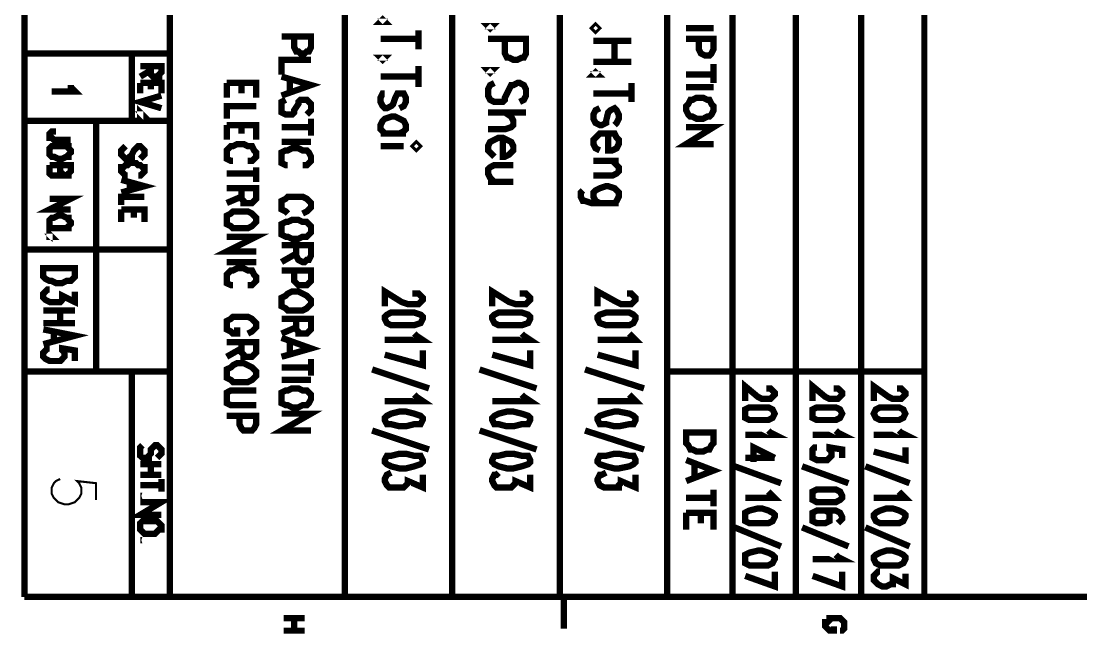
# Model space of a CAD drawing. Extents: x 0.7 to 7.6, y 0.2 to 11.5.
# Drawn here: x 0.685 to 2.361, y 0.218 to 1.188 of the extents above; entities that cross this region are included whole.
import ezdxf

# ---------------------------------------------------------------- set-up
doc = ezdxf.new("R2010")
doc.units = 0
doc.layers.get('0').update_dxf_attribs({"linetype": 'CONTINUOUS'})

msp = doc.modelspace()

# ---------------------------------------------------------------- linework, layer by layer
at = {"color": 0}
for points, const_width in [([(0.689996, 0.276693), (0.689996, 11.1467)], 0.009999), ([(1.19667, 0.276693), (1.19667, 11.1467)], 0.009999), ([(0.919976, 1.84668), (0.919976, 0.276693)], 0.009999), ([(1.70665, 0.276693), (1.70665, 1.84668), (1.19667, 1.84668)], 0.009999), ([(1.36664, 0.276693), (1.36664, 1.84668)], 0.009999), ([(1.53668, 0.276693), (1.53668, 1.84668)], 0.009999), ([(1.81, 0.276693), (1.81, 1.84668)], 0.009999), ([(1.91, 0.276693), (1.91, 1.84668)], 0.009999), ([(2.01335, 0.276693), (2.01335, 1.84668)], 0.009999), ([(2.11333, 0.276693), (2.11333, 1.84668)], 0.009999), ([(1.31331, 1.17334), (1.31331, 1.14334)], 0.009999), ([(1.73665, 1.17665), (1.78, 1.17665)], 0.009999), ([(1.09668, 1.16336), (1.14334, 1.16336), (1.14334, 1.14665), (1.13997, 1.13997), (1.13666, 1.13997), (1.13336, 1.13666), (1.12668, 1.13666), (1.12332, 1.13997), (1.12001, 1.13997), (1.11664, 1.14665), (1.11664, 1.16336)], 0.009999), ([(1.31331, 1.15999), (1.25331, 1.15999)], 0.009999), ([(1.42333, 1.15999), (1.48335, 1.15999), (1.48335, 1.13666), (1.47999, 1.12999), (1.47667, 1.12999), (1.47, 1.12668), (1.46332, 1.12668), (1.45665, 1.12999), (1.45335, 1.12999), (1.44997, 1.13666), (1.44997, 1.15999)], 0.009999), ([(1.65001, 1.15668), (1.59, 1.15668)], 0.009999), ([(1.62332, 1.15668), (1.62332, 1.12332)], 0.009999), ([(1.73665, 1.15999), (1.78, 1.15999), (1.78, 1.14334), (1.77669, 1.13666), (1.77333, 1.13336), (1.76665, 1.13336), (1.75999, 1.13666), (1.75667, 1.14334), (1.75667, 1.15999)], 0.009999), ([(0.919976, 1.13666), (0.689996, 1.13666)], 0.009999), ([(0.860026, 1.13666), (0.860026, 1.03)], 0.009999), ([(1.14334, 1.12668), (1.09668, 1.12668), (1.09668, 1.10335)], 0.009999), ([(1.65001, 1.12332), (1.59, 1.12332)], 0.009999), ([(1.78, 1.12001), (1.78, 1.09001)], 0.009999), ([(0.873318, 1.11664), (0.906685, 1.11664), (0.906685, 1.10666), (0.903321, 1.10335), (0.903321, 1.09999), (0.900011, 1.09999), (0.896647, 1.09999), (0.893337, 1.09999), (0.889974, 1.10335), (0.889974, 1.10666), (0.889974, 1.11664)], 0.009999), ([(0.889974, 1.11003), (0.873318, 1.09999)], 0.009999), ([(1.31331, 1.11664), (1.31331, 1.08333)], 0.009999), ([(1.78, 1.10335), (1.73665, 1.10335)], 0.009999), ([(0.763346, 1.08664), (0.763346, 1.08333), (0.770019, 1.07666), (0.733344, 1.07666)], 0.009999), ([(0.873318, 1.09001), (0.906685, 1.09001), (0.906685, 1.07335)], 0.009999), ([(0.873318, 1.09001), (0.873318, 1.07335)], 0.009999), ([(0.889974, 1.09001), (0.889974, 1.08002)], 0.009999), ([(1.00998, 1.09001), (1.05664, 1.09001), (1.05664, 1.06668)], 0.009999), ([(1.00998, 1.09001), (1.00998, 1.06668)], 0.009999), ([(1.03331, 1.09001), (1.03331, 1.07335)], 0.009999), ([(1.09668, 1.09999), (1.14334, 1.08664), (1.09668, 1.06999)], 0.009999), ([(1.11003, 1.09332), (1.11003, 1.07666)], 0.009999), ([(1.31331, 1.09999), (1.25331, 1.09999)], 0.009999), ([(1.47331, 1.06), (1.47999, 1.06331), (1.48335, 1.06999), (1.48335, 1.08002), (1.47999, 1.08664), (1.47331, 1.09001), (1.47, 1.09001), (1.46332, 1.08664), (1.46001, 1.08664), (1.45665, 1.08002), (1.44997, 1.06668), (1.44997, 1.06331), (1.44667, 1.06), (1.44, 1.06), (1.43332, 1.06), (1.42665, 1.06331), (1.42333, 1.06999), (1.42333, 1.08002), (1.42665, 1.08664), (1.43332, 1.09001)], 0.009999), ([(1.65001, 1.09001), (1.65001, 1.06)], 0.009999), ([(0.906685, 1.06999), (0.873318, 1.06), (0.906685, 1.05002)], 0.009999), ([(1.28331, 1.05002), (1.28998, 1.05333), (1.29335, 1.06), (1.29335, 1.06668), (1.28998, 1.07335), (1.28331, 1.07335), (1.28, 1.07335), (1.27669, 1.06668), (1.27333, 1.05664), (1.27002, 1.05333), (1.26335, 1.05002), (1.25998, 1.05002), (1.25667, 1.05333), (1.25331, 1.06), (1.25331, 1.06668), (1.25667, 1.07335), (1.25998, 1.07335)], 0.009999), ([(1.65001, 1.07335), (1.59, 1.07335)], 0.009999), ([(1.73665, 1.08333), (1.78, 1.08333)], 0.009999), ([(1.05664, 1.05333), (1.00998, 1.05333), (1.00998, 1.03331)], 0.009999), ([(1.13666, 1.03998), (1.13997, 1.04335), (1.14334, 1.04666), (1.14334, 1.05664), (1.13997, 1.06), (1.13666, 1.06331), (1.12999, 1.06331), (1.12668, 1.06331), (1.12332, 1.06), (1.12332, 1.05664), (1.11664, 1.04666), (1.11664, 1.04335), (1.11334, 1.03998), (1.11003, 1.03998), (1.10335, 1.03998), (1.09668, 1.04335), (1.09668, 1.04666), (1.09668, 1.05664), (1.09668, 1.06), (1.10335, 1.06331)], 0.009999), ([(1.62332, 1.02333), (1.62668, 1.02669), (1.62999, 1.03331), (1.62999, 1.03998), (1.62668, 1.04666), (1.62332, 1.05002), (1.61664, 1.04666), (1.61333, 1.04335), (1.61003, 1.03), (1.61003, 1.02669), (1.60335, 1.02333), (1.59999, 1.02333), (1.59332, 1.02669), (1.59, 1.03331), (1.59, 1.03998), (1.59332, 1.04666), (1.59999, 1.05002)], 0.009999), ([(1.28331, 1.00998), (1.28998, 1.01335), (1.29335, 1.01666), (1.29335, 1.02333), (1.28998, 1.03), (1.28331, 1.03331), (1.27669, 1.03668), (1.27002, 1.03668), (1.25998, 1.03331), (1.25667, 1.03), (1.25331, 1.02333), (1.25331, 1.01666), (1.25667, 1.01335), (1.25998, 1.00998)], 0.009999), ([(1.48335, 1.04335), (1.42333, 1.04335)], 0.009999), ([(1.44997, 1.04335), (1.46001, 1.03668), (1.46332, 1.03), (1.46332, 1.02333), (1.46001, 1.02002), (1.44997, 1.01666), (1.42333, 1.01666)], 0.009999), ([(0.919976, 1.03), (0.689996, 1.03)], 0.009999), ([(0.803331, 1.03), (0.803331, 0.633356)], 0.009999), ([(1.00998, 1.02333), (1.05664, 1.02333), (1.05664, 1)], 0.009999), ([(1.00998, 1.02333), (1.00998, 1)], 0.009999), ([(1.03331, 1.02333), (1.03331, 1.00998)], 0.009999), ([(1.14334, 1.02002), (1.09668, 1.02002)], 0.009999), ([(1.14334, 1.03331), (1.14334, 1.00667)], 0.009999), ([(1.73665, 1.02002), (1.78, 1.02002), (1.73665, 0.993326), (1.78, 0.993326)], 0.009999), ([(0.763346, 1), (0.736654, 1), (0.733344, 1.00331), (0.729981, 1.00331), (0.729981, 1.00667), (0.729981, 1.00998), (0.733344, 1.01335), (0.736654, 1.01335), (0.740018, 1.01335)], 0.009999), ([(1.29335, 1.00998), (1.25331, 1.00998)], 0.009999), ([(1.44667, 1.00331), (1.44667, 0.973307), (1.44997, 0.973307), (1.45665, 0.976671), (1.46001, 0.979981), (1.46332, 0.983344), (1.46332, 0.990018), (1.46001, 0.99669), (1.45335, 1), (1.44667, 1.00331), (1.44, 1.00331), (1.43332, 1), (1.42665, 0.99669), (1.42333, 0.990018), (1.42333, 0.983344), (1.42665, 0.979981), (1.43332, 0.973307)], 0.009999), ([(1.61333, 1.00998), (1.61333, 0.983344), (1.62001, 0.983344), (1.62668, 0.986654), (1.62999, 0.993326), (1.62999, 1), (1.62668, 1.00331), (1.62332, 1.00998), (1.61333, 1.00998), (1.61003, 1.00998), (1.59999, 1.00998), (1.59332, 1.00331), (1.59, 1), (1.59, 0.993326), (1.59332, 0.986654), (1.59999, 0.983344)], 0.009999), ([(0.873318, 0.969997), (0.876682, 0.973307), (0.879992, 0.976671), (0.879992, 0.983344), (0.876682, 0.986654), (0.873318, 0.990018), (0.870008, 0.990018), (0.866644, 0.986654), (0.863336, 0.983344), (0.860026, 0.976671), (0.860026, 0.973307), (0.856662, 0.973307), (0.853353, 0.969997), (0.849989, 0.969997), (0.846679, 0.973307), (0.843317, 0.976671), (0.843317, 0.983344), (0.846679, 0.986654), (0.849989, 0.990018)], 0.009999), ([(1.04335, 0.966689), (1.05002, 0.966689), (1.05333, 0.969997), (1.05664, 0.973307), (1.05664, 0.979981), (1.05333, 0.983344), (1.05002, 0.990018), (1.04335, 0.990018), (1.03668, 0.993326), (1.02669, 0.993326), (1.02002, 0.990018), (1.01666, 0.990018), (1.00998, 0.983344), (1.00998, 0.979981), (1.00998, 0.973307), (1.00998, 0.969997), (1.01666, 0.966689), (1.02002, 0.966689)], 0.009999), ([(1.14334, 0.99669), (1.09668, 0.99669)], 0.009999), ([(1.12999, 0.960015), (1.13666, 0.960015), (1.13997, 0.963325), (1.14334, 0.966689), (1.14334, 0.973307), (1.13997, 0.979981), (1.13666, 0.983344), (1.12999, 0.983344), (1.12332, 0.986654), (1.11334, 0.986654), (1.10666, 0.983344), (1.10335, 0.983344), (1.09668, 0.979981), (1.09668, 0.973307), (1.09668, 0.966689), (1.09668, 0.963325), (1.10335, 0.960015), (1.10666, 0.960015)], 0.009999), ([(1.28998, 0.990018), (1.25331, 0.990018)], 0.009999), ([(0.729981, 0.960015), (0.763346, 0.960015), (0.763346, 0.949978), (0.759983, 0.946669), (0.759983, 0.94336), (0.756674, 0.94336), (0.75331, 0.94336), (0.75, 0.94336), (0.75, 0.946669), (0.74669, 0.949978), (0.74669, 0.960015)], 0.009999), ([(0.74669, 0.949978), (0.74669, 0.946669), (0.743326, 0.94336), (0.740018, 0.94336), (0.736654, 0.94336), (0.733344, 0.94336), (0.729981, 0.946669), (0.729981, 0.949978), (0.729981, 0.960015)], 0.009999), ([(0.870008, 0.94336), (0.873318, 0.94336), (0.876682, 0.946669), (0.879992, 0.949978), (0.879992, 0.956651), (0.876682, 0.956651), (0.873318, 0.960015), (0.870008, 0.960015), (0.866644, 0.963325), (0.856662, 0.963325), (0.853353, 0.960015), (0.849989, 0.960015), (0.846679, 0.956651), (0.843317, 0.956651), (0.843317, 0.949978), (0.846679, 0.946669), (0.849989, 0.94336), (0.853353, 0.94336)], 0.009999), ([(1.05664, 0.956651), (1.05664, 0.933322)], 0.009999), ([(1.46332, 0.960015), (1.43332, 0.960015), (1.42665, 0.956651), (1.42333, 0.953342), (1.42333, 0.946669), (1.42665, 0.939996), (1.43332, 0.933322)], 0.009999), ([(1.62999, 0.966689), (1.59, 0.966689)], 0.009999), ([(1.62001, 0.966689), (1.62668, 0.960015), (1.62999, 0.956651), (1.62999, 0.949978), (1.62668, 0.946669), (1.62001, 0.94336), (1.59, 0.94336)], 0.009999), ([(0.843317, 0.936686), (0.879992, 0.92665), (0.843317, 0.916667)], 0.009999), ([(1.05664, 0.946669), (1.00998, 0.946669)], 0.009999), ([(0.856662, 0.933322), (0.856662, 0.919976)], 0.009999), ([(1.00998, 0.92334), (1.05664, 0.92334), (1.05664, 0.906685), (1.05333, 0.903321), (1.05002, 0.900011), (1.04666, 0.900011), (1.04335, 0.900011), (1.03668, 0.900011), (1.03668, 0.903321), (1.03331, 0.906685), (1.03331, 0.92334)], 0.009999), ([(1.46332, 0.933322), (1.42333, 0.933322)], 0.009999), ([(1.62999, 0.900011), (1.58664, 0.900011), (1.57667, 0.903321), (1.57335, 0.903321), (1.56999, 0.909993), (1.56999, 0.916667), (1.57335, 0.919976)], 0.009999), ([(1.62332, 0.900011), (1.62668, 0.903321), (1.62999, 0.909993), (1.62999, 0.916667), (1.62668, 0.919976), (1.62332, 0.92334), (1.61333, 0.92665), (1.61003, 0.92665), (1.59999, 0.92334), (1.59332, 0.919976), (1.59, 0.916667), (1.59, 0.909993), (1.59332, 0.903321), (1.59999, 0.900011)], 0.009999), ([(0.729981, 0.906685), (0.763346, 0.906685), (0.729981, 0.889974), (0.763346, 0.889974)], 0.009999), ([(0.879992, 0.909993), (0.843317, 0.909993), (0.843317, 0.896647)], 0.009999), ([(1.03331, 0.909993), (1.00998, 0.900011)], 0.009999), ([(1.12999, 0.883356), (1.13666, 0.886664), (1.13997, 0.889974), (1.14334, 0.893337), (1.14334, 0.900011), (1.13997, 0.903321), (1.13666, 0.906685), (1.12999, 0.909993), (1.12332, 0.909993), (1.11334, 0.909993), (1.10666, 0.909993), (1.10335, 0.906685), (1.09668, 0.903321), (1.09668, 0.900011), (1.09668, 0.893337), (1.09668, 0.889974), (1.10335, 0.886664), (1.10666, 0.883356)], 0.009999), ([(0.843317, 0.889974), (0.879992, 0.889974), (0.879992, 0.870008)], 0.009999), ([(0.843317, 0.889974), (0.843317, 0.870008)], 0.009999), ([(0.863336, 0.889974), (0.863336, 0.876682)], 0.009999), ([(1.00998, 0.846679), (1.05664, 0.846679), (1.00998, 0.823351), (1.05664, 0.823351)], 0.009999), ([(1.09668, 0.833333), (1.14334, 0.833333), (1.14334, 0.816678), (1.13997, 0.810004), (1.13666, 0.810004), (1.13336, 0.80664), (1.12999, 0.80664), (1.12332, 0.810004), (1.12001, 0.816678), (1.12001, 0.833333)], 0.009999), ([(0.689996, 0.82666), (0.919976, 0.82666)], 0.009999), ([(0.919976, 0.82666), (0.919976, 0.276693)], 0.009999), ([(1.12001, 0.819988), (1.09668, 0.80664)], 0.009999), ([(1.05664, 0.80664), (1.00998, 0.80664)], 0.009999), ([(1.04335, 0.770019), (1.05002, 0.770019), (1.05333, 0.773329), (1.05664, 0.776693), (1.05664, 0.783311), (1.05333, 0.786675), (1.05002, 0.793349), (1.04335, 0.793349), (1.03668, 0.796658), (1.02669, 0.796658), (1.02002, 0.793349), (1.01666, 0.793349), (1.00998, 0.786675), (1.00998, 0.783311), (1.00998, 0.776693), (1.00998, 0.773329), (1.01666, 0.770019), (1.02002, 0.770019)], 0.009999), ([(1.09668, 0.793349), (1.14334, 0.793349), (1.14334, 0.776693), (1.13997, 0.773329), (1.13666, 0.770019), (1.13336, 0.770019), (1.12668, 0.770019), (1.12332, 0.770019), (1.12001, 0.773329), (1.11664, 0.776693), (1.11664, 0.793349)], 0.009999), ([(0.770019, 0.759983), (0.770019, 0.743326), (0.75, 0.75331), (0.75, 0.75), (0.75, 0.74669), (0.74669, 0.743326), (0.740018, 0.743326), (0.736654, 0.743326), (0.729981, 0.743326), (0.723307, 0.74669), (0.719997, 0.75), (0.719997, 0.756674), (0.723307, 0.759983), (0.726671, 0.763346), (0.729981, 0.763346)], 0.009999), ([(1.30333, 0.756674), (1.30664, 0.756674), (1.31331, 0.756674), (1.31668, 0.75331), (1.31999, 0.75), (1.31999, 0.74669), (1.31668, 0.743326), (1.31331, 0.740018), (1.30664, 0.740018), (1.30333, 0.740018), (1.29666, 0.740018), (1.28668, 0.743326), (1.25998, 0.759983), (1.25998, 0.736654)], 0.009999), ([(1.47331, 0.756674), (1.47667, 0.756674), (1.48335, 0.756674), (1.48665, 0.75331), (1.49001, 0.75), (1.49001, 0.74669), (1.48665, 0.743326), (1.48335, 0.740018), (1.47667, 0.740018), (1.47331, 0.740018), (1.46669, 0.740018), (1.45665, 0.743326), (1.43001, 0.759983), (1.43001, 0.736654)], 0.009999), ([(1.64333, 0.756674), (1.64665, 0.756674), (1.65001, 0.756674), (1.65332, 0.75331), (1.65668, 0.75), (1.65668, 0.74669), (1.65332, 0.743326), (1.65001, 0.740018), (1.64665, 0.740018), (1.63997, 0.740018), (1.63336, 0.740018), (1.62668, 0.743326), (1.59668, 0.759983), (1.59668, 0.736654)], 0.009999), ([(0.770019, 0.729981), (0.719997, 0.729981)], 0.009999), ([(0.74669, 0.729981), (0.74669, 0.710015)], 0.009999), ([(1.04335, 0.69336), (1.05002, 0.696669), (1.05333, 0.699978), (1.05664, 0.703342), (1.05664, 0.710015), (1.05333, 0.713325), (1.05002, 0.716689), (1.04335, 0.719997), (1.03668, 0.719997), (1.02669, 0.719997), (1.02002, 0.719997), (1.01666, 0.716689), (1.00998, 0.713325), (1.00998, 0.710015), (1.00998, 0.703342), (1.00998, 0.699978), (1.01666, 0.696669), (1.02002, 0.69336), (1.02669, 0.69336), (1.02669, 0.703342)], 0.009999), ([(1.09668, 0.716689), (1.14334, 0.716689), (1.14334, 0.699978), (1.13997, 0.696669), (1.13666, 0.69336), (1.13336, 0.69336), (1.12999, 0.69336), (1.12332, 0.69336), (1.12332, 0.696669), (1.12001, 0.699978), (1.12001, 0.716689)], 0.009999), ([(0.770019, 0.710015), (0.719997, 0.710015)], 0.009999), ([(0.719997, 0.699978), (0.770019, 0.689996), (0.719997, 0.67665)], 0.009999), ([(1.12001, 0.703342), (1.09668, 0.69336)], 0.009999), ([(0.736654, 0.696669), (0.736654, 0.680012)], 0.009999), ([(1.09668, 0.686686), (1.14334, 0.669976), (1.09668, 0.656685)], 0.009999), ([(1.30664, 0.69336), (1.31, 0.689996), (1.31999, 0.683322), (1.25998, 0.683322)], 0.009999), ([(1.47667, 0.69336), (1.47999, 0.689996), (1.49001, 0.683322), (1.43001, 0.683322)], 0.009999), ([(1.64665, 0.69336), (1.65001, 0.689996), (1.65668, 0.683322), (1.59668, 0.683322)], 0.009999), ([(0.770019, 0.650011), (0.770019, 0.666667), (0.75, 0.669976), (0.75, 0.666667), (0.75331, 0.663357), (0.75331, 0.656685), (0.75, 0.653321), (0.74669, 0.650011), (0.740018, 0.650011), (0.736654, 0.650011), (0.729981, 0.650011), (0.723307, 0.653321), (0.719997, 0.656685), (0.719997, 0.663357), (0.723307, 0.666667), (0.726671, 0.669976), (0.729981, 0.669976)], 0.009999), ([(1.00998, 0.680012), (1.05664, 0.680012), (1.05664, 0.663357), (1.05333, 0.659993), (1.05002, 0.656685), (1.04666, 0.656685), (1.04335, 0.656685), (1.03668, 0.656685), (1.03668, 0.659993), (1.03331, 0.663357), (1.03331, 0.680012)], 0.009999), ([(1.03331, 0.669976), (1.00998, 0.656685)], 0.009999), ([(1.11003, 0.680012), (1.11003, 0.663357)], 0.009999), ([(1.25998, 0.659993), (1.31999, 0.643338), (1.31999, 0.666667)], 0.009999), ([(1.43001, 0.659993), (1.49001, 0.643338), (1.49001, 0.666667)], 0.009999), ([(1.59668, 0.659993), (1.65668, 0.643338), (1.65668, 0.666667)], 0.009999), ([(1.14334, 0.653321), (1.14334, 0.626682)], 0.009999), ([(0.689996, 0.633356), (0.919976, 0.633356)], 0.009999), ([(0.860026, 0.633356), (0.860026, 0.276693)], 0.009999), ([(1.14334, 0.639974), (1.09668, 0.639974)], 0.009999), ([(1.33002, 0.606662), (1.24002, 0.636664)], 0.009999), ([(1.5, 0.606662), (1.41, 0.636664)], 0.009999), ([(1.66997, 0.606662), (1.57667, 0.636664)], 0.009999), ([(1.70665, 0.633356), (2.11333, 0.633356)], 0.009999), ([(1.14334, 0.620008), (1.09668, 0.620008)], 0.009999), ([(1.86333, 0.606662), (1.86664, 0.606662), (1.87001, 0.606662), (1.87332, 0.603353), (1.87668, 0.599989), (1.87668, 0.596679), (1.87332, 0.593317), (1.87001, 0.590007), (1.86664, 0.590007), (1.86333, 0.590007), (1.85667, 0.590007), (1.84999, 0.593317), (1.83003, 0.610026), (1.83003, 0.586643)], 0.009999), ([(1.97, 0.606662), (1.97331, 0.606662), (1.97667, 0.606662), (1.97999, 0.603353), (1.98335, 0.599989), (1.98335, 0.596679), (1.97999, 0.593317), (1.97667, 0.590007), (1.97331, 0.590007), (1.97, 0.590007), (1.96332, 0.590007), (1.95665, 0.593317), (1.93668, 0.610026), (1.93668, 0.586643)], 0.009999), ([(1.05664, 0.603353), (1.02333, 0.603353), (1.01666, 0.603353), (1.00998, 0.599989), (1.00998, 0.593317), (1.00998, 0.590007), (1.00998, 0.583333), (1.01666, 0.580024), (1.02333, 0.580024), (1.05664, 0.580024)], 0.009999), ([(2.06999, 0.606662), (2.07335, 0.606662), (2.07667, 0.606662), (2.08003, 0.603353), (2.08333, 0.599989), (2.08333, 0.596679), (2.08003, 0.593317), (2.07667, 0.590007), (2.07335, 0.590007), (2.06999, 0.590007), (2.06332, 0.590007), (2.05664, 0.593317), (2.03331, 0.610026), (2.03331, 0.586643)], 0.009999), ([(1.30664, 0.596679), (1.31, 0.593317), (1.31999, 0.586643), (1.25998, 0.586643)], 0.009999), ([(1.47667, 0.596679), (1.47999, 0.593317), (1.49001, 0.586643), (1.43001, 0.586643)], 0.009999), ([(1.64665, 0.596679), (1.65001, 0.593317), (1.65668, 0.586643), (1.59668, 0.586643)], 0.009999), ([(1.09668, 0.566678), (1.14334, 0.566678), (1.09668, 0.539985), (1.14334, 0.539985)], 0.009999), ([(1.00998, 0.563314), (1.05664, 0.563314), (1.05664, 0.550022), (1.05333, 0.543349), (1.05002, 0.539985), (1.04666, 0.539985), (1.03998, 0.539985), (1.03668, 0.539985), (1.03331, 0.543349), (1.03, 0.550022), (1.03, 0.563314)], 0.009999), ([(1.33002, 0.509983), (1.24002, 0.539985)], 0.009999), ([(1.5, 0.509983), (1.41, 0.539985)], 0.009999), ([(1.66997, 0.509983), (1.57667, 0.539985)], 0.009999), ([(1.86664, 0.539985), (1.87001, 0.536675), (1.87668, 0.533311), (1.83003, 0.533311)], 0.009999), ([(1.97331, 0.539985), (1.97667, 0.536675), (1.98335, 0.533311), (1.93668, 0.533311)], 0.009999), ([(2.07335, 0.539985), (2.07667, 0.536675), (2.08333, 0.533311), (2.03331, 0.533311)], 0.009999), ([(0.900011, 0.49669), (0.903321, 0.5), (0.906685, 0.50331), (0.906685, 0.509983), (0.903321, 0.513346), (0.900011, 0.516656), (0.896647, 0.516656), (0.893337, 0.513346), (0.889974, 0.509983), (0.889974, 0.50331), (0.886664, 0.5), (0.886664, 0.49669), (0.883356, 0.49669), (0.876682, 0.49669), (0.873318, 0.5), (0.873318, 0.50331), (0.873318, 0.509983), (0.873318, 0.513346), (0.876682, 0.516656)], 0.009999), ([(1.87668, 0.49669), (1.84332, 0.513346), (1.84332, 0.490018)], 0.009999), ([(1.98335, 0.49669), (1.98335, 0.509983), (1.96332, 0.513346), (1.96332, 0.509983), (1.96669, 0.506674), (1.96669, 0.5), (1.96332, 0.49669), (1.96001, 0.493326), (1.95335, 0.493326), (1.94997, 0.493326), (1.94336, 0.493326), (1.93668, 0.49669), (1.93668, 0.5), (1.93668, 0.506674), (1.93668, 0.509983), (1.94, 0.513346), (1.94336, 0.513346)], 0.009999), ([(2.03331, 0.506674), (2.08333, 0.493326), (2.08333, 0.513346)], 0.009999), ([(0.906685, 0.486654), (0.873318, 0.486654)], 0.009999), ([(0.889974, 0.486654), (0.889974, 0.469997)], 0.009999), ([(1.73665, 0.493326), (1.78, 0.476671), (1.73665, 0.460015)], 0.009999), ([(1.75, 0.486654), (1.75, 0.466689)], 0.009999), ([(1.88667, 0.456651), (1.81332, 0.483344)], 0.009999), ([(1.87668, 0.49669), (1.83003, 0.49669)], 0.009999), ([(1.99333, 0.456651), (1.91997, 0.483344)], 0.009999), ([(2.09, 0.456651), (2.02001, 0.483344)], 0.009999), ([(0.906685, 0.469997), (0.873318, 0.469997)], 0.009999), ([(1.31999, 0.469997), (1.31999, 0.449978), (1.29666, 0.460015), (1.29666, 0.456651), (1.29335, 0.453342), (1.28998, 0.449978), (1.28331, 0.449978), (1.27669, 0.449978), (1.26666, 0.449978), (1.26335, 0.453342), (1.25998, 0.460015), (1.25998, 0.463325), (1.26335, 0.469997), (1.27002, 0.473307)], 0.009999), ([(1.49001, 0.469997), (1.49001, 0.449978), (1.46669, 0.460015), (1.46669, 0.456651), (1.46332, 0.453342), (1.46001, 0.449978), (1.45335, 0.449978), (1.44667, 0.449978), (1.43668, 0.449978), (1.43332, 0.453342), (1.43001, 0.460015), (1.43001, 0.463325), (1.43332, 0.469997), (1.43668, 0.469997), (1.44, 0.473307)], 0.009999), ([(1.65668, 0.469997), (1.65668, 0.449978), (1.63336, 0.460015), (1.63336, 0.456651), (1.62999, 0.453342), (1.62999, 0.449978), (1.62001, 0.449978), (1.61333, 0.449978), (1.60667, 0.449978), (1.59999, 0.453342), (1.59668, 0.460015), (1.59668, 0.463325), (1.59999, 0.469997), (1.60335, 0.469997), (1.61003, 0.473307)], 0.009999), ([(0.803331, 0.430012), (0.803331, 0.456651), (0.773329, 0.460015), (0.776693, 0.456651), (0.780003, 0.449978), (0.780003, 0.439996), (0.776693, 0.433322), (0.770019, 0.42665), (0.759983, 0.42334), (0.75331, 0.42334), (0.743326, 0.42665), (0.736654, 0.433322), (0.733344, 0.439996), (0.733344, 0.449978), (0.736654, 0.456651), (0.740018, 0.460015), (0.74669, 0.463325)], 0.003333), ([(0.906685, 0.453342), (0.873318, 0.453342)], 0.009999), ([(0.906685, 0.463325), (0.906685, 0.44336)], 0.009999), ([(1.78, 0.433322), (1.73665, 0.433322)], 0.009999), ([(1.78, 0.446669), (1.78, 0.419976)], 0.009999), ([(1.86664, 0.44336), (1.87001, 0.439996), (1.87668, 0.433322), (1.83003, 0.433322)], 0.009999), ([(2.07335, 0.44336), (2.07667, 0.439996), (2.08333, 0.433322), (2.03331, 0.433322)], 0.009999), ([(0.873318, 0.42665), (0.906685, 0.42665), (0.873318, 0.406685), (0.906685, 0.406685)], 0.009999), ([(1.73665, 0.409993), (1.78, 0.409993), (1.78, 0.383356)], 0.009999), ([(1.73665, 0.409993), (1.73665, 0.383356)], 0.009999), ([(1.75999, 0.409993), (1.75999, 0.393337)], 0.009999), ([(1.97667, 0.393337), (1.97999, 0.396647), (1.98335, 0.400011), (1.98335, 0.403321), (1.97999, 0.409993), (1.97331, 0.413357), (1.96332, 0.413357), (1.94997, 0.413357), (1.94336, 0.413357), (1.93668, 0.409993), (1.93668, 0.403321), (1.93668, 0.396647), (1.94336, 0.393337), (1.94997, 0.393337), (1.95665, 0.393337), (1.96332, 0.396647), (1.96332, 0.403321), (1.96332, 0.409993), (1.95665, 0.413357), (1.94997, 0.413357)], 0.009999), ([(1.88667, 0.356663), (1.81332, 0.386664)], 0.009999), ([(1.99333, 0.356663), (1.91997, 0.386664)], 0.009999), ([(2.09, 0.356663), (2.02001, 0.386664)], 0.009999), ([(1.97331, 0.343317), (1.97667, 0.340007), (1.98335, 0.336643), (1.93668, 0.336643)], 0.009999), ([(1.83003, 0.310004), (1.87668, 0.293349), (1.87668, 0.316678)], 0.009999), ([(1.93668, 0.310004), (1.98335, 0.293349), (1.98335, 0.316678)], 0.009999), ([(2.08333, 0.313314), (2.08333, 0.296658), (2.06332, 0.30664), (2.06332, 0.300022), (2.06332, 0.296658), (2.06, 0.296658), (2.05333, 0.293349), (2.04665, 0.293349), (2.03999, 0.296658), (2.03668, 0.300022), (2.03331, 0.303331), (2.03331, 0.310004), (2.03668, 0.313314), (2.03999, 0.316678), (2.04335, 0.316678)], 0.009999), ([(0.689996, 0.276693), (7.53999, 0.276693)], 0.009999), ([(1.54335, 0.226671), (1.54335, 0.276693)], 0.009999), ([(1.13336, 0.243326), (1.09999, 0.243326)], 0.009999), ([(1.11664, 0.243326), (1.11664, 0.223307)], 0.009999), ([(1.97999, 0.223307), (1.98335, 0.223307), (1.98665, 0.226671), (1.98665, 0.229981), (1.98665, 0.236654), (1.98335, 0.240018), (1.97999, 0.243326), (1.97667, 0.243326), (1.97, 0.243326), (1.96332, 0.243326), (1.96332, 0.240018), (1.96001, 0.236654), (1.95665, 0.236654), (1.95665, 0.229981), (1.96001, 0.226671), (1.96332, 0.223307), (1.97, 0.223307), (1.97, 0.229981)], 0.009999), ([(1.13336, 0.223307), (1.09999, 0.223307)], 0.009999)]:
    msp.add_lwpolyline(points, dxfattribs=dict(at, const_width=const_width))
at = {"color": 0, "const_width": 0.009999}
for points in [[(1.25998, 1.18669), (1.25667, 1.19), (1.25331, 1.18669), (1.25667, 1.18669), (1.25998, 1.18669)], [(1.43001, 1.18001), (1.42665, 1.18001), (1.42333, 1.18001), (1.42665, 1.17665), (1.43001, 1.18001)], [(1.59668, 1.17665), (1.59332, 1.18001), (1.59, 1.17665), (1.59332, 1.17334), (1.59668, 1.17665)], [(1.25998, 1.12999), (1.25667, 1.12999), (1.25331, 1.12999), (1.25667, 1.12668), (1.25998, 1.12999)], [(1.43001, 1.11003), (1.42665, 1.11003), (1.42333, 1.11003), (1.42665, 1.10666), (1.43001, 1.11003)], [(1.59668, 1.10335), (1.59332, 1.10666), (1.59, 1.10335), (1.59332, 1.10335), (1.59668, 1.10335)], [(1.78, 1.05333), (1.77669, 1.05664), (1.77333, 1.06331), (1.77001, 1.06331), (1.76335, 1.06668), (1.75331, 1.06668), (1.74669, 1.06331), (1.74333, 1.06331), (1.74001, 1.05664), (1.73665, 1.05333), (1.73665, 1.04666), (1.74001, 1.03998), (1.74333, 1.03668), (1.74669, 1.03668), (1.75331, 1.03331), (1.76335, 1.03331), (1.77001, 1.03668), (1.77333, 1.03668), (1.77669, 1.03998), (1.78, 1.04666), (1.78, 1.05333)], [(0.876682, 1.03998), (0.873318, 1.04335), (0.873318, 1.03998), (0.876682, 1.03998)], [(0.763346, 0.983344), (0.759983, 0.986654), (0.759983, 0.990018), (0.756674, 0.990018), (0.75, 0.990018), (0.743326, 0.990018), (0.736654, 0.990018), (0.733344, 0.990018), (0.729981, 0.986654), (0.729981, 0.983344), (0.729981, 0.979981), (0.729981, 0.976671), (0.733344, 0.973307), (0.736654, 0.973307), (0.743326, 0.969997), (0.75, 0.969997), (0.756674, 0.973307), (0.759983, 0.973307), (0.759983, 0.976671), (0.763346, 0.979981), (0.763346, 0.983344)], [(1.31, 0.993326), (1.30664, 0.990018), (1.31, 0.986654), (1.31331, 0.990018), (1.31, 0.993326)], [(1.05664, 0.876682), (1.05333, 0.879992), (1.05002, 0.883356), (1.04335, 0.886664), (1.03668, 0.886664), (1.02669, 0.886664), (1.02002, 0.886664), (1.01666, 0.883356), (1.00998, 0.879992), (1.00998, 0.876682), (1.00998, 0.870008), (1.00998, 0.866644), (1.01666, 0.863336), (1.02002, 0.860026), (1.02669, 0.860026), (1.03668, 0.860026), (1.04335, 0.860026), (1.05002, 0.863336), (1.05333, 0.866644), (1.05664, 0.870008), (1.05664, 0.876682)], [(0.763346, 0.870008), (0.759983, 0.873318), (0.759983, 0.876682), (0.756674, 0.876682), (0.75, 0.879992), (0.743326, 0.879992), (0.736654, 0.876682), (0.733344, 0.876682), (0.729981, 0.873318), (0.729981, 0.870008), (0.729981, 0.866644), (0.729981, 0.863336), (0.733344, 0.860026), (0.736654, 0.860026), (0.743326, 0.860026), (0.75, 0.860026), (0.756674, 0.860026), (0.759983, 0.860026), (0.759983, 0.863336), (0.763346, 0.866644), (0.763346, 0.870008)], [(1.14334, 0.863336), (1.13997, 0.866644), (1.13666, 0.870008), (1.12999, 0.870008), (1.12332, 0.873318), (1.11334, 0.873318), (1.10666, 0.870008), (1.10335, 0.870008), (1.09668, 0.866644), (1.09668, 0.863336), (1.09668, 0.853353), (1.09668, 0.849989), (1.10335, 0.846679), (1.10666, 0.846679), (1.11334, 0.843317), (1.12332, 0.843317), (1.12999, 0.846679), (1.13666, 0.846679), (1.13997, 0.849989), (1.14334, 0.853353), (1.14334, 0.863336)], [(0.733344, 0.846679), (0.729981, 0.849989), (0.729981, 0.846679), (0.733344, 0.846679)], [(0.719997, 0.796658), (0.770019, 0.796658), (0.770019, 0.783311), (0.766656, 0.780003), (0.763346, 0.776693), (0.756674, 0.776693), (0.75, 0.773329), (0.740018, 0.773329), (0.733344, 0.776693), (0.729981, 0.776693), (0.723307, 0.780003), (0.719997, 0.783311), (0.719997, 0.796658)], [(1.14334, 0.74669), (1.13997, 0.75), (1.13666, 0.75331), (1.12999, 0.756674), (1.12332, 0.759983), (1.11334, 0.759983), (1.10666, 0.756674), (1.10335, 0.75331), (1.09668, 0.75), (1.09668, 0.74669), (1.09668, 0.740018), (1.09668, 0.736654), (1.10335, 0.733344), (1.10666, 0.729981), (1.11334, 0.729981), (1.12332, 0.729981), (1.12999, 0.729981), (1.13666, 0.733344), (1.13997, 0.736654), (1.14334, 0.740018), (1.14334, 0.74669)], [(1.31999, 0.719997), (1.31668, 0.723307), (1.30664, 0.726671), (1.29335, 0.726671), (1.28331, 0.726671), (1.27002, 0.726671), (1.26335, 0.723307), (1.25998, 0.719997), (1.25998, 0.716689), (1.26335, 0.710015), (1.27002, 0.706651), (1.28331, 0.706651), (1.29335, 0.706651), (1.30664, 0.706651), (1.31668, 0.710015), (1.31999, 0.716689), (1.31999, 0.719997)], [(1.49001, 0.719997), (1.48665, 0.723307), (1.47667, 0.726671), (1.46332, 0.726671), (1.45335, 0.726671), (1.44, 0.726671), (1.43332, 0.723307), (1.43001, 0.719997), (1.43001, 0.716689), (1.43332, 0.710015), (1.44, 0.706651), (1.45335, 0.706651), (1.46332, 0.706651), (1.47667, 0.706651), (1.48665, 0.710015), (1.49001, 0.716689), (1.49001, 0.719997)], [(1.65668, 0.719997), (1.65332, 0.723307), (1.64665, 0.726671), (1.62999, 0.726671), (1.62332, 0.726671), (1.61003, 0.726671), (1.59999, 0.723307), (1.59668, 0.719997), (1.59668, 0.716689), (1.59999, 0.710015), (1.61003, 0.706651), (1.62332, 0.706651), (1.62999, 0.706651), (1.64665, 0.706651), (1.65332, 0.710015), (1.65668, 0.716689), (1.65668, 0.719997)], [(1.05664, 0.633356), (1.05333, 0.636664), (1.05002, 0.639974), (1.04335, 0.643338), (1.03668, 0.646647), (1.02669, 0.646647), (1.02002, 0.643338), (1.01666, 0.639974), (1.00998, 0.636664), (1.00998, 0.633356), (1.00998, 0.626682), (1.00998, 0.623318), (1.01666, 0.620008), (1.02002, 0.616644), (1.02669, 0.616644), (1.03668, 0.616644), (1.04335, 0.616644), (1.05002, 0.620008), (1.05333, 0.623318), (1.05664, 0.626682), (1.05664, 0.633356)], [(1.14334, 0.596679), (1.13997, 0.599989), (1.13666, 0.603353), (1.12999, 0.603353), (1.12332, 0.606662), (1.11334, 0.606662), (1.10666, 0.603353), (1.10335, 0.603353), (1.09668, 0.599989), (1.09668, 0.596679), (1.09668, 0.590007), (1.09668, 0.583333), (1.10335, 0.580024), (1.10666, 0.580024), (1.11334, 0.57666), (1.12332, 0.57666), (1.12999, 0.580024), (1.13666, 0.580024), (1.13997, 0.583333), (1.14334, 0.590007), (1.14334, 0.596679)], [(1.31999, 0.560004), (1.31668, 0.563314), (1.30664, 0.566678), (1.29335, 0.569988), (1.28331, 0.569988), (1.27002, 0.566678), (1.26335, 0.563314), (1.25998, 0.560004), (1.25998, 0.55664), (1.26335, 0.550022), (1.27002, 0.550022), (1.28331, 0.546658), (1.29335, 0.546658), (1.30664, 0.550022), (1.31668, 0.550022), (1.31999, 0.55664), (1.31999, 0.560004)], [(1.49001, 0.560004), (1.48665, 0.563314), (1.47667, 0.566678), (1.46332, 0.569988), (1.45335, 0.569988), (1.44, 0.566678), (1.43332, 0.563314), (1.43001, 0.560004), (1.43001, 0.55664), (1.43332, 0.550022), (1.44, 0.550022), (1.45335, 0.546658), (1.46332, 0.546658), (1.47667, 0.550022), (1.48665, 0.550022), (1.49001, 0.55664), (1.49001, 0.560004)], [(1.65668, 0.560004), (1.65332, 0.563314), (1.64665, 0.566678), (1.62999, 0.569988), (1.62332, 0.569988), (1.61003, 0.566678), (1.59999, 0.563314), (1.59668, 0.560004), (1.59668, 0.55664), (1.59999, 0.550022), (1.61003, 0.550022), (1.62332, 0.546658), (1.62999, 0.546658), (1.64665, 0.550022), (1.65332, 0.550022), (1.65668, 0.55664), (1.65668, 0.560004)], [(1.87668, 0.566678), (1.87332, 0.573351), (1.86664, 0.57666), (1.85667, 0.57666), (1.84999, 0.57666), (1.83664, 0.57666), (1.83003, 0.573351), (1.83003, 0.566678), (1.83003, 0.560004), (1.83664, 0.55664), (1.84999, 0.55664), (1.85667, 0.55664), (1.86664, 0.55664), (1.87332, 0.560004), (1.87668, 0.566678)], [(1.98335, 0.566678), (1.97999, 0.573351), (1.97331, 0.57666), (1.96332, 0.57666), (1.95665, 0.57666), (1.94336, 0.57666), (1.93668, 0.573351), (1.93668, 0.566678), (1.93668, 0.560004), (1.94336, 0.55664), (1.95665, 0.55664), (1.96332, 0.55664), (1.97331, 0.55664), (1.97999, 0.560004), (1.98335, 0.566678)], [(2.08333, 0.566678), (2.08003, 0.573351), (2.07335, 0.57666), (2.06332, 0.57666), (2.05333, 0.57666), (2.04335, 0.57666), (2.03668, 0.573351), (2.03331, 0.566678), (2.03668, 0.560004), (2.04335, 0.55664), (2.05333, 0.55664), (2.06332, 0.55664), (2.07335, 0.55664), (2.08003, 0.560004), (2.08333, 0.566678)], [(1.73665, 0.536675), (1.78, 0.536675), (1.78, 0.520019), (1.77669, 0.516656), (1.77333, 0.509983), (1.77001, 0.509983), (1.76335, 0.506674), (1.75331, 0.506674), (1.74669, 0.509983), (1.74333, 0.509983), (1.74001, 0.516656), (1.73665, 0.520019), (1.73665, 0.536675)], [(1.31999, 0.493326), (1.31668, 0.5), (1.30664, 0.5), (1.29335, 0.50331), (1.28331, 0.50331), (1.27002, 0.5), (1.26335, 0.5), (1.25998, 0.493326), (1.25998, 0.490018), (1.26335, 0.486654), (1.27002, 0.483344), (1.28331, 0.479981), (1.29335, 0.479981), (1.30664, 0.483344), (1.31668, 0.486654), (1.31999, 0.490018), (1.31999, 0.493326)], [(1.49001, 0.493326), (1.48665, 0.5), (1.47667, 0.5), (1.46332, 0.50331), (1.45335, 0.50331), (1.44, 0.5), (1.43332, 0.5), (1.43001, 0.493326), (1.43001, 0.490018), (1.43332, 0.486654), (1.44, 0.483344), (1.45335, 0.479981), (1.46332, 0.479981), (1.47667, 0.483344), (1.48665, 0.486654), (1.49001, 0.490018), (1.49001, 0.493326)], [(1.65668, 0.493326), (1.65332, 0.5), (1.64665, 0.5), (1.62999, 0.50331), (1.62332, 0.50331), (1.61003, 0.5), (1.59999, 0.5), (1.59668, 0.493326), (1.59668, 0.490018), (1.59999, 0.486654), (1.61003, 0.483344), (1.62332, 0.479981), (1.62999, 0.479981), (1.64665, 0.483344), (1.65332, 0.486654), (1.65668, 0.490018), (1.65668, 0.493326)], [(0.876682, 0.436686), (0.873318, 0.436686), (0.876682, 0.436686)], [(1.98335, 0.436686), (1.97999, 0.44336), (1.97331, 0.446669), (1.96332, 0.446669), (1.95665, 0.446669), (1.94336, 0.446669), (1.93668, 0.44336), (1.93668, 0.436686), (1.93668, 0.433322), (1.93668, 0.430012), (1.94336, 0.42665), (1.95665, 0.42665), (1.96332, 0.42665), (1.97331, 0.42665), (1.97999, 0.430012), (1.98335, 0.433322), (1.98335, 0.436686)], [(1.87668, 0.406685), (1.87332, 0.409993), (1.86664, 0.413357), (1.85667, 0.416667), (1.84999, 0.416667), (1.83664, 0.413357), (1.83003, 0.409993), (1.83003, 0.406685), (1.83003, 0.403321), (1.83003, 0.396647), (1.83664, 0.393337), (1.84999, 0.393337), (1.85667, 0.393337), (1.86664, 0.393337), (1.87332, 0.396647), (1.87668, 0.403321), (1.87668, 0.406685)], [(2.08333, 0.406685), (2.08003, 0.409993), (2.07335, 0.413357), (2.06332, 0.416667), (2.05333, 0.416667), (2.04335, 0.413357), (2.03668, 0.409993), (2.03331, 0.406685), (2.03331, 0.403321), (2.03668, 0.396647), (2.04335, 0.393337), (2.05333, 0.393337), (2.06332, 0.393337), (2.07335, 0.393337), (2.08003, 0.396647), (2.08333, 0.403321), (2.08333, 0.406685)], [(0.906685, 0.389974), (0.903321, 0.393337), (0.900011, 0.396647), (0.896647, 0.396647), (0.893337, 0.396647), (0.886664, 0.396647), (0.879992, 0.396647), (0.876682, 0.396647), (0.873318, 0.393337), (0.873318, 0.389974), (0.873318, 0.383356), (0.876682, 0.379992), (0.879992, 0.376682), (0.886664, 0.376682), (0.893337, 0.376682), (0.896647, 0.376682), (0.900011, 0.379992), (0.903321, 0.383356), (0.906685, 0.383356), (0.906685, 0.389974)], [(0.876682, 0.366644), (0.873318, 0.366644), (0.876682, 0.366644)], [(1.87668, 0.340007), (1.87332, 0.343317), (1.86664, 0.346679), (1.85667, 0.349989), (1.84999, 0.349989), (1.83664, 0.346679), (1.83003, 0.343317), (1.83003, 0.340007), (1.83003, 0.336643), (1.83003, 0.330024), (1.83664, 0.32666), (1.84999, 0.32666), (1.85667, 0.32666), (1.86664, 0.32666), (1.87332, 0.330024), (1.87668, 0.336643), (1.87668, 0.340007)], [(2.08333, 0.340007), (2.08003, 0.343317), (2.07335, 0.346679), (2.06332, 0.349989), (2.05333, 0.349989), (2.04335, 0.346679), (2.03668, 0.343317), (2.03331, 0.340007), (2.03331, 0.336643), (2.03668, 0.330024), (2.04335, 0.32666), (2.05333, 0.32666), (2.06332, 0.32666), (2.07335, 0.32666), (2.08003, 0.330024), (2.08333, 0.336643), (2.08333, 0.340007)]]:
    msp.add_lwpolyline(points, close=True, dxfattribs=at)

doc.saveas('drawing.dxf')
